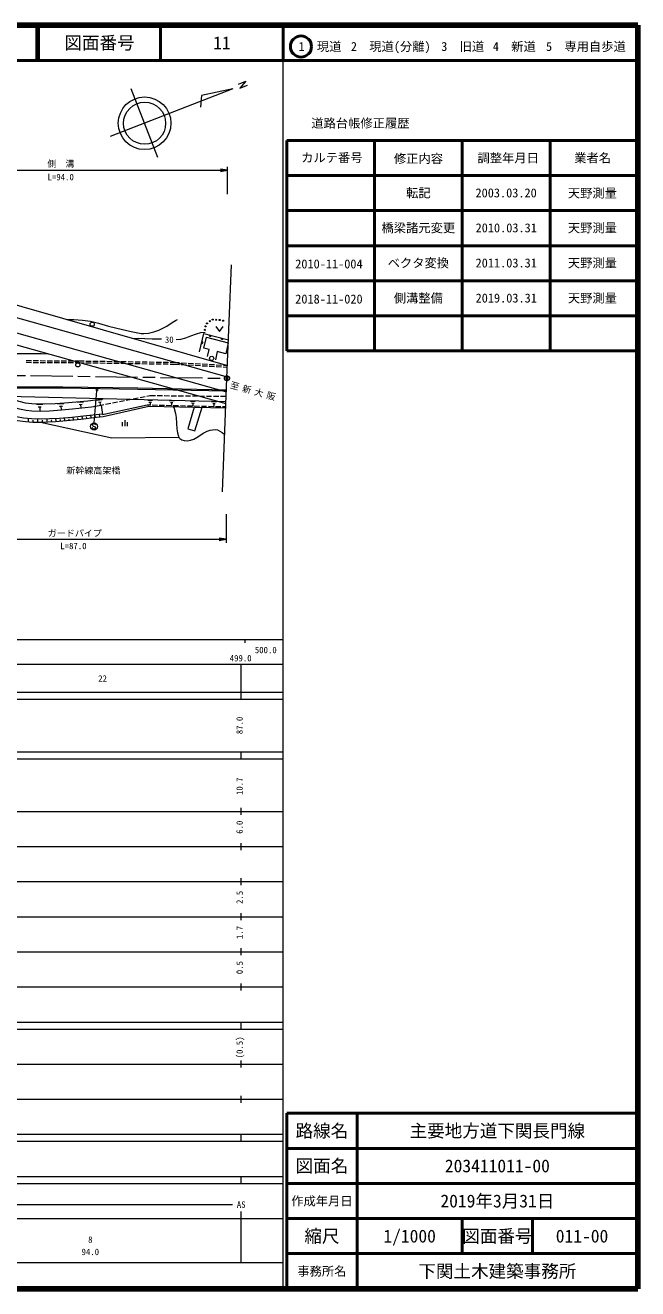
# Model space of a CAD drawing. Units: millimetres, scale not verified. Extents: x 40000 to 680000, y 20000 to 380000.
# Drawn here: x 505464 to 680000, y 20000 to 380000 of the extents above; entities that cross this region are included whole.
import ezdxf
from ezdxf.enums import TextEntityAlignment as Align

# ---------------------------------------------------------------- set-up
doc = ezdxf.new("R2010")
doc.units = ezdxf.units.MM
doc.header["$LTSCALE"] = 1000
doc.header["$PDMODE"] = 32
doc.header["$PDSIZE"] = 500
doc.linetypes.add('CHAIN', pattern=[18.5, 12, -1.5, 3.5, -1.5])
for name, color, linetype, lineweight in [('M-BMK', 2, 'CHAIN', 13), ('M-BMK-OTRS', 5, 'Continuous', 13), ('M-BMK-SRVR', 3, 'Continuous', 13), ('M-STR-HTXT', 7, 'Continuous', 13), ('M-STR-STR3', 7, 'Continuous', 13), ('M-STR-STRC', 7, 'Continuous', 13), ('M-TTL', 2, 'Continuous', 140), ('M-TTL-BAND', 7, 'Continuous', 13), ('M-TTL-FRAM', 2, 'Continuous', 50), ('M-TTL-LINE', 7, 'Continuous', 50), ('M-WORK', 1, 'Continuous', 13)]:
    doc.layers.add(name, color=color, linetype=linetype, lineweight=lineweight)
doc.layers.add('M-OTRS', color=6, linetype='Continuous')
doc.layers.add('M-TTL-TXT', color=7, linetype='Continuous')
doc.styles.add('ＭＳ ゴシック', font='')
doc.styles.get('ＭＳ ゴシック').set_extended_font_data('MS Gothic')

# ---------------------------------------------------------------- blocks, each defined once
blk = doc.blocks.new('open_arrow')
at = {"color": 0, "linetype": 'Continuous', "lineweight": -2}
blk.add_lwpolyline([(7.5, 1.25), (0, 0), (7.5, -1.25)], dxfattribs=at)

msp = doc.modelspace()

# ---------------------------------------------------------------- linework, layer by layer
at = {"layer": 'M-BMK'}
msp.add_lwpolyline([(346477, 281344), (364861, 281091), (422423, 280301), (464427, 280682), (469990, 280664), (562941, 279415)], dxfattribs=at)
msp.add_circle((562941, 279415), 700, dxfattribs=at)
at = {"layer": 'M-BMK-OTRS'}
for p, q in [((562941, 279415), (564191, 311755)), ((561691, 247075), (562941, 279415))]:
    msp.add_line(p, q, dxfattribs=at)
at = {"layer": 'M-BMK-SRVR'}
for p, q in [((566203, 363219), (568359, 364061)), ((568359, 364061), (566633, 362098)), ((564622, 361900), (529690, 348263)), ((543289, 342300), (535653, 361862)), ((555693, 360024), (555387, 356684)), ((564622, 361900), (555693, 360024)), ((566633, 362098), (568794, 362954))]:
    msp.add_line(p, q, dxfattribs=at)
for radius in [7500, 6000]:
    msp.add_circle((539471, 352081), radius, dxfattribs=at)
at = {"layer": 'M-OTRS'}
msp.add_point((562941, 279415), dxfattribs=at)
at = {"layer": 'M-STR-HTXT'}
for p, q in [((468193, 338685), (563063, 338685)), ((563063, 331867), (563063, 339685)), ((562686, 240707), (562686, 232573)), ((475562, 233573), (562686, 233573))]:
    msp.add_line(p, q, dxfattribs=at)
at = {"layer": 'M-STR-STR3'}
for p, q in [((352157, 339165), (562956, 279819)), ((349889, 335305), (562791, 275530)), ((469683, 298279), (562661, 272185))]:
    msp.add_line(p, q, dxfattribs=at)
msp.add_lwpolyline([(355701, 343184), (468896, 311234), (468988, 310038), (563093, 283086)], dxfattribs=at)
for centre in [(524546, 294828), (558587, 285072), (520442, 283243)]:
    msp.add_circle(centre, 600, dxfattribs=at)
at = {"layer": 'M-STR-STRC'}
for p, q in [((525076, 266677), (525902, 275840)), ((525044, 266428), (524878, 266395)), ((525160, 266412), (525044, 266428)), ((525304, 266340), (525160, 266412)), ((524605, 265275), (524566, 265385)), ((524618, 266163), (524602, 266050)), ((524602, 266050), (524688, 265867)), ((524689, 265097), (524605, 265275)), ((524747, 266302), (524618, 266163)), ((524688, 265867), (524839, 265794)), ((524792, 265024), (524689, 265097)), ((524878, 266395), (524747, 266302)), ((524938, 264949), (524792, 265024)), ((524839, 265794), (525371, 265606)), ((525058, 264932), (524938, 264949)), ((525226, 264961), (525058, 264932)), ((525351, 265057), (525226, 264961)), ((525414, 266265), (525304, 266340)), ((525422, 265206), (525351, 265057)), ((525371, 265606), (525451, 265433)), ((525448, 266154), (525414, 266265)), ((525451, 265433), (525422, 265206))]:
    msp.add_line(p, q, dxfattribs=at)
for centre, radius in [((525918, 276096), 250), ((525076, 265677), 1000)]:
    msp.add_circle(centre, radius, dxfattribs=at)
at = {"layer": 'M-TTL'}
for p, q in [((680000, 380000), (40000, 380000)), ((680000, 20000), (680000, 380000)), ((40000, 20000), (680000, 20000))]:
    msp.add_line(p, q, dxfattribs=at)
at = {"layer": 'M-TTL-BAND'}
for p, q in [((579000, 20000), (579000, 370000)), ((40000, 205000), (579000, 205000)), ((568000, 205000), (568000, 204000)), ((68000, 198000), (579000, 198000)), ((567000, 188000), (567000, 198000)), ((40000, 190000), (579000, 190000)), ((40000, 188000), (579000, 188000)), ((40000, 173000), (579000, 173000)), ((567000, 171000), (567000, 173000)), ((40000, 171000), (579000, 171000)), ((40000, 156000), (579000, 156000)), ((567000, 155000), (567000, 157000)), ((46000, 146000), (579000, 146000)), ((567000, 145000), (567000, 147000)), ((567000, 135000), (567000, 137000)), ((52000, 136000), (579000, 136000)), ((46000, 126000), (579000, 126000)), ((567000, 125000), (567000, 127000)), ((52000, 116000), (579000, 116000)), ((567000, 115000), (567000, 117000)), ((46000, 106000), (579000, 106000)), ((567000, 105000), (567000, 107000)), ((40000, 96000), (579000, 96000)), ((40000, 94000), (579000, 94000)), ((567000, 94000), (567000, 96000)), ((49000, 84000), (579000, 84000)), ((567000, 83000), (567000, 85000)), ((40000, 74000), (579000, 74000)), ((567000, 73000), (567000, 75000)), ((40000, 64000), (579000, 64000)), ((40000, 62000), (579000, 62000)), ((567000, 62000), (567000, 64000)), ((40000, 52000), (579000, 52000)), ((567000, 50000), (567000, 52000)), ((40000, 50000), (579000, 50000)), ((71000, 44000), (564554, 44000)), ((40000, 40000), (579000, 40000)), ((567000, 27500), (567000, 42000)), ((68000, 27500), (579000, 27500))]:
    msp.add_line(p, q, dxfattribs=at)
at = {"layer": 'M-TTL-FRAM'}
for p, q in [((580000, 347197), (580000, 287197)), ((580000, 347197), (680000, 347197)), ((580000, 287197), (680000, 287197)), ((680000, 70000), (580000, 70000)), ((580000, 70000), (580000, 20000))]:
    msp.add_line(p, q, dxfattribs=at)
at = {"layer": 'M-TTL-LINE'}
for p, q in [((508747, 380000), (508747, 370000)), ((509247, 380000), (509247, 370000)), ((543997, 380000), (543997, 370000)), ((579000, 380000), (579000, 370000)), ((40000, 370000), (680000, 370000)), ((605000, 347197), (605000, 287197)), ((630000, 347197), (630000, 287197)), ((655000, 347197), (655000, 287197)), ((580000, 337197), (680000, 337197)), ((580000, 327197), (680000, 327197)), ((580000, 317197), (680000, 317197)), ((580000, 307197), (680000, 307197)), ((580000, 297197), (680000, 297197)), ((600000, 70000), (600000, 20000)), ((680000, 60000), (580000, 60000)), ((680000, 50000), (580000, 50000)), ((680000, 40000), (580000, 40000)), ((630000, 40000), (630000, 30000)), ((650000, 40000), (650000, 30000)), ((680000, 30000), (580000, 30000))]:
    msp.add_line(p, q, dxfattribs=at)
msp.add_circle((584031, 373958), 3000, dxfattribs=at)
at = {"layer": 'M-WORK'}
for p, q in [((559780, 294151), (560830, 292751)), ((560830, 292751), (561880, 294151)), ((505716, 284460), (507216, 284451)), ((507716, 284448), (509216, 284439)), ((509716, 284436), (511216, 284427)), ((511716, 284424), (513216, 284415)), ((513716, 284412), (515216, 284403)), ((515716, 284400), (517216, 284390)), ((505712, 283960), (507212, 283951)), ((507712, 283948), (509212, 283939)), ((509712, 283936), (511212, 283927)), ((511712, 283924), (513212, 283915)), ((513712, 283912), (515212, 283903)), ((515711, 283900), (517211, 283890)), ((517711, 283887), (519211, 283878)), ((517716, 284387), (519216, 284378)), ((519711, 283875), (520731, 283869)), ((519716, 284375), (520736, 284369)), ((520731, 283869), (522231, 283846)), ((520736, 284369), (522243, 284346)), ((522731, 283839), (524231, 283816)), ((522743, 284339), (524243, 284316)), ((524731, 283809), (526231, 283786)), ((524743, 284309), (526242, 284286)), ((526731, 283779), (528230, 283756)), ((526742, 284279), (528242, 284256)), ((528730, 283749), (530230, 283726)), ((528742, 284248), (530242, 284226)), ((530730, 283718), (532230, 283696)), ((530742, 284218), (532242, 284196)), ((532730, 283688), (534230, 283666)), ((532742, 284188), (534242, 284166)), ((534730, 283658), (536229, 283636)), ((534741, 284158), (536241, 284136)), ((536729, 283628), (538229, 283606)), ((536741, 284128), (538241, 284105)), ((538729, 283598), (540229, 283575)), ((538741, 284098), (540241, 284075)), ((540729, 283568), (542229, 283545)), ((540741, 284068), (542241, 284045)), ((542729, 283538), (544229, 283515)), ((542741, 284038), (544240, 284015)), ((544728, 283508), (546228, 283485)), ((544740, 284008), (546240, 283985)), ((546728, 283478), (548228, 283455)), ((546740, 283977), (548247, 283955)), ((548228, 283455), (549406, 283386)), ((548247, 283955), (549430, 283885)), ((549906, 283357), (551403, 283269)), ((549929, 283856), (551427, 283769)), ((551902, 283240), (553400, 283152)), ((551926, 283739), (553423, 283652)), ((553899, 283123), (555396, 283035)), ((553923, 283622), (555420, 283535)), ((555895, 283006), (557393, 282918)), ((555919, 283506), (557417, 283418)), ((557892, 282889), (559389, 282802)), ((557916, 283389), (559413, 283301)), ((559889, 282772), (561386, 282685)), ((559912, 283272), (561410, 283184)), ((561885, 282655), (563063, 282586)), ((561909, 283155), (563093, 283086)), ((474511, 277043), (516173, 277025)), ((474511, 276743), (516170, 276725)), ((516170, 276725), (537524, 276354)), ((516173, 277025), (537529, 276654)), ((536206, 273592), (537678, 273880)), ((537524, 276354), (562809, 275855)), ((537529, 276654), (562815, 276155)), ((538169, 273976), (539641, 274265)), ((540131, 274361), (540923, 274516)), ((540923, 274516), (542583, 274499)), ((543083, 274494), (544583, 274478)), ((545083, 274473), (546583, 274457)), ((547083, 274452), (548583, 274437)), ((549083, 274432), (550583, 274416)), ((551083, 274411), (552583, 274395)), ((553083, 274390), (554583, 274375)), ((555083, 274369), (556583, 274354)), ((557083, 274349), (558582, 274333)), ((559082, 274328), (560582, 274312)), ((561082, 274307), (562743, 274290)), ((508674, 272058), (510503, 272038)), ((509123, 271321), (510038, 271312)), ((509581, 271316), (509569, 270219)), ((514682, 272142), (516467, 272256)), ((515174, 271456), (516067, 271513)), ((515620, 271485), (515689, 270413)), ((520337, 272571), (522016, 272728)), ((520819, 271939), (521659, 272018)), ((521239, 271978), (521333, 270971)), ((525882, 273186), (527383, 273361)), ((526327, 272629), (527078, 272717)), ((526702, 272673), (526807, 271772)), ((527073, 271801), (527865, 271957)), ((527497, 269135), (540186, 271857)), ((528355, 272053), (529827, 272341)), ((530318, 272437), (531790, 272726)), ((532281, 272822), (533753, 273111)), ((534243, 273207), (535715, 273495)), ((540186, 271857), (541160, 271834)), ((540394, 273189), (541766, 273156)), ((540724, 272632), (541410, 272616)), ((541067, 272624), (541047, 271800)), ((541660, 271823), (543160, 271788)), ((543659, 271777), (545159, 271743)), ((545659, 271731), (547159, 271697)), ((546483, 273055), (547851, 273022)), ((546812, 272500), (547496, 272483)), ((547154, 272491), (547134, 271671)), ((547658, 271685), (549158, 271651)), ((549658, 271639), (551157, 271605)), ((551657, 271594), (553157, 271559)), ((552535, 272931), (553907, 272898)), ((552865, 272374), (553551, 272357)), ((553208, 272366), (553188, 271542)), ((553657, 271548), (555156, 271513)), ((555656, 271502), (557156, 271467)), ((557656, 271456), (559155, 271422)), ((558555, 272806), (559930, 272773)), ((558886, 272248), (559573, 272231)), ((559229, 272240), (559210, 271415)), ((559655, 271410), (561155, 271376)), ((561655, 271364), (562629, 271342)), ((506350, 267012), (506360, 268053)), ((507696, 266932), (507702, 267468)), ((509043, 266923), (509053, 267904)), ((510397, 266945), (510402, 267443)), ((511750, 267007), (511687, 267903)), ((513013, 267066), (512980, 267530)), ((514270, 267199), (514212, 268023)), ((515512, 267250), (515480, 267700)), ((516750, 267367), (516691, 268194)), ((517992, 267488), (517951, 267902)), ((519234, 267603), (519154, 268404)), ((520500, 267739), (520458, 268161)), ((521767, 267865), (521685, 268687)), ((523007, 268009), (522960, 268418)), ((524248, 268147), (524155, 268962)), ((525458, 268300), (525413, 268689)), ((526670, 268433), (526578, 269229)), ((533188, 265728), (533188, 266953)), ((533888, 265728), (533888, 267478)), ((534588, 265728), (534588, 266953))]:
    msp.add_line(p, q, dxfattribs=at)
for points in [[(517318, 296196), (519312, 296140), (521779, 295975), (524098, 295699), (526380, 295073), (529177, 294300), (533190, 293306), (535619, 292754), (538472, 292220), (539263, 292183), (540588, 292275), (542134, 292607), (543515, 293122), (545834, 294281), (547325, 295294), (548300, 295901), (548815, 296159)], [(548493, 290451), (549819, 290543), (551236, 290911), (552616, 291500), (554217, 292089), (555506, 292475), (556757, 292586)], [(555136, 286990), (556378, 292166), (563363, 290348)], [(536337, 290749), (537708, 290874), (539493, 290782), (541610, 290672), (544242, 290672)], [(557372, 285609), (557869, 287652), (556378, 288039), (557096, 291159), (563330, 289495), (562590, 286355), (560160, 287017), (559636, 284671)], [(490174, 286542), (492284, 286358), (494689, 286235), (496713, 286272), (499110, 286346), (502859, 286471), (506748, 286508), (509067, 286484), (510098, 286459), (511988, 286406)], [(475562, 274649), (500372, 274323), (562686, 272831)], [(500372, 274323), (501072, 273825), (502225, 273334), (503599, 272905), (505464, 272414), (507342, 272205), (510900, 272169), (513980, 272248), (516612, 272414), (519961, 272708), (523329, 273021), (528372, 273652)], [(498464, 269090), (499002, 268735), (500008, 268232), (501554, 267716), (503284, 267373), (505492, 267066), (507640, 266931), (509836, 266919), (514081, 267115), (518253, 267508), (521272, 267802), (525811, 268342), (527664, 268538), (540704, 271489), (562616, 271007)], [(499718, 272175), (500906, 271636), (503327, 270851), (505705, 270366), (507325, 270163), (509699, 270090), (512404, 270145), (515828, 270384), (518901, 270697), (524294, 271305), (527073, 271801), (527497, 269135)], [(547658, 271336), (547903, 270881), (548034, 270406), (548232, 269415), (548440, 268262), (548575, 266507), (548661, 264998), (548833, 263833), (549091, 262908), (549254, 262556), (549508, 262262), (550089, 261918), (550776, 261706), (551667, 261632), (552535, 261755), (553541, 262098), (554604, 262745), (556207, 263734), (557263, 264307), (558138, 264651), (558825, 264773), (559717, 264790), (560281, 264691), (560927, 264372), (561598, 263963), (562097, 263554), (562320, 263350)], [(553598, 271206), (551752, 265045), (553832, 264400), (555860, 271156)], [(477529, 269830), (498935, 269901), (499532, 269568), (501055, 268922), (502933, 268480), (504976, 268167), (507258, 267983), (510166, 267854), (512393, 267928), (515190, 268075), (518687, 268351), (522957, 268830), (527466, 269327)], [(509836, 266919), (530152, 262440), (549232, 262604)]]:
    msp.add_lwpolyline(points, dxfattribs=at)
for centre in [(557255, 295057), (558036, 295682), (558872, 296135), (559871, 296084), (560868, 296018), (561848, 295821), (556667, 293225), (556849, 294208)]:
    msp.add_circle(centre, 150, dxfattribs=at)
for centre, radius, start, end in [((558191, 291750), 354, 174.20627, 336.61145), ((558191, 291750), 283, 176.43031, 334.38741), ((558191, 291750), 212, 180.17663, 330.64108), ((558191, 291750), 142, 187.88836, 322.92935), ((558191, 291750), 100, 198.20602, 312.61169), ((555704, 289591), 354, 265.30168, 67.70686), ((555704, 289591), 283, 267.52572, 65.48282), ((555704, 289591), 212, 271.27204, 61.73649), ((555704, 289591), 142, 278.98377, 54.02476), ((555704, 289591), 100, 289.30144, 43.7071), ((561578, 290869), 354, 174.20627, 336.61145), ((561578, 290869), 283, 176.43031, 334.38741), ((561578, 290869), 212, 180.17663, 330.64108), ((561578, 290869), 142, 187.88836, 322.92935), ((561578, 290869), 100, 198.20602, 312.61169)]:
    msp.add_arc(centre, radius, start, end, dxfattribs=at)

# ---------------------------------------------------------------- block references
at = {"layer": 'M-STR-HTXT', "xscale": 267, "yscale": 267, "rotation": 180}
for p in [(563063, 338685), (562686, 233573)]:
    msp.add_blockref('open_arrow', p, dxfattribs=at)

# ---------------------------------------------------------------- texts
at = {"layer": 'M-STR-HTXT', "style": 'ＭＳ ゴシック'}
for s, p in [('側\u3000溝', (515626, 340560)), ('ガードパイプ', (519600, 235260))]:
    msp.add_text(s, height=1833, dxfattribs=at).set_placement(p, align=Align.MIDDLE_CENTER)
for s, p in [('L=94.0', (515564, 335288)), ('L=87.0', (519188, 230172))]:
    msp.add_text(s, height=1833, dxfattribs=at).set_placement(p, align=Align.BOTTOM_CENTER)
msp.add_text('新幹線高架橋', height=1833, dxfattribs=at).set_placement((517167, 253129), align=Align.MIDDLE_LEFT)
at = {"layer": 'M-STR-STR3', "insert": (570798, 275543), "char_height": 1833, "attachment_point": 5, "rotation": 344.317, "style": 'ＭＳ ゴシック'}
msp.add_mtext('\\T1.4;至新大阪', dxfattribs=at)
at = {"layer": 'M-TTL-BAND', "style": 'ＭＳ ゴシック'}
for s, p in [('500.0', (574000, 200530)), ('499.0', (566844, 198195)), ('22', (527500, 192405)), ('AS', (567000, 42500)), ('8', (524000, 32523)), ('94.0', (524000, 29033))]:
    msp.add_text(s, height=1833, dxfattribs=at).set_placement(p, align=Align.BOTTOM_CENTER)
for s, p in [('87.0', (568000, 180500)), ('10.7', (568000, 163174)), ('6.0', (568000, 151500)), ('2.5', (568000, 131500)), ('1.7', (568000, 121500)), ('0.5', (568000, 111500)), ('(0.5)', (568000, 88764))]:
    msp.add_text(s, height=1833, rotation=90, dxfattribs=at).set_placement(p, align=Align.BOTTOM_CENTER)
at = {"layer": 'M-TTL-TXT', "style": 'ＭＳ ゴシック'}
for s, height, p in [('図面番号', 3666, (526622, 375000)), ('11', 3666, (561497, 375000)), ('1\u3000現道', 2566, (589448, 373958)), ('2\u3000現道(分離)', 2566, (609619, 373958)), ('3\u3000旧道', 2566, (630121, 373958)), ('4\u3000新道', 2566, (644824, 373958)), ('5\u3000専用自歩道', 2566, (665228, 373958)), ('道路台帳修正履歴', 2566, (600968, 352113)), ('カルテ番号', 2566, (592839, 342277)), ('修正内容', 2566, (617509, 342023)), ('調整年月日', 2566, (643089, 342197)), ('業者名', 2566, (667134, 342197)), ('転記', 2566, (617500, 332245)), ('2003.03.20', 2566, (642500, 332245)), ('天野測量', 2566, (667077, 332189)), ('橋梁諸元変更', 2566, (617477, 322279)), ('2010.03.31', 2566, (642524, 322279)), ('天野測量', 2566, (667084, 322279)), ('2010-11-004', 2566, (592000, 312000)), ('ベクタ変換', 2566, (617477, 312279)), ('2011.03.31', 2566, (642524, 312279)), ('天野測量', 2566, (667084, 312279)), ('2018-11-020', 2566, (592000, 302000)), ('側溝整備', 2566, (617477, 302279)), ('2019.03.31', 2566, (642524, 302279)), ('天野測量', 2566, (667084, 302279)), ('路線名', 3666, (590000, 65000)), ('路線名', 3666, (590000, 65000)), ('主要地方道下関長門線', 3666, (640000, 65000)), ('図面名', 3666, (590000, 55000)), ('図面名', 3666, (590000, 55000)), ('203411011-00', 3666, (640000, 55000)), ('2019年3月31日', 3666, (640000, 45000)), ('作成年月日', 2566, (590000, 45000)), ('作成年月日', 2566, (590000, 45000)), ('縮尺', 3666, (590000, 35000)), ('縮尺', 3666, (590000, 35000)), ('1/1000', 3666, (615000, 35000)), ('図面番号', 3666, (640000, 35000)), ('図面番号', 3666, (640000, 35000)), ('011-00', 3666, (664125, 35000)), ('事務所名', 2566, (590000, 25000)), ('事務所名', 2566, (590000, 25000)), ('下関土木建築事務所', 3666, (640000, 25000))]:
    msp.add_text(s, height=height, dxfattribs=at).set_placement(p, align=Align.MIDDLE_CENTER)
at = {"layer": 'M-WORK', "style": 'ＭＳ ゴシック'}
msp.add_text('30', height=1833, dxfattribs=at).set_placement((546505, 290416), align=Align.MIDDLE_CENTER)

doc.saveas('drawing.dxf')
